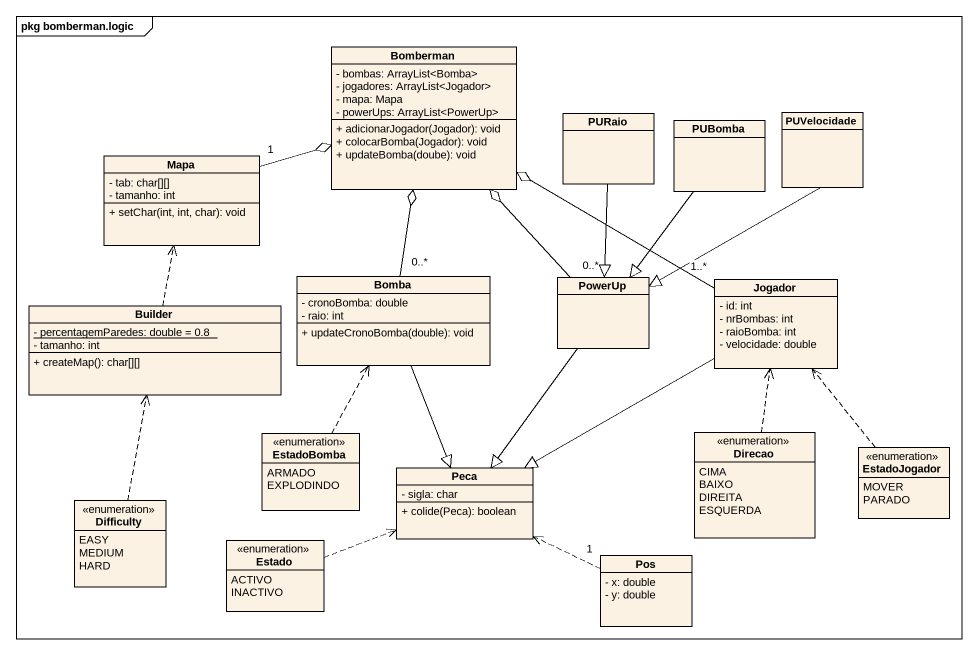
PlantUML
@startuml
mainframe pkg bomberman.logic
hide circle
hide empty members
skinparam classAttributeIconSize 0
class Bomberman {
  - bombas: ArrayList<Bomba>
  - jogadores: ArrayList<Jogador>
  - mapa: Mapa
  - powerUps: ArrayList<PowerUp>
  + adicionarJogador(Jogador): void
  + colocarBomba(Jogador): void
  + updateBomba(doube): void
}
class PURaio
class PUBomba
class PUVelocidade
class Mapa {
  - tab: char[][]
  - tamanho: int
  + setChar(int, int, char): void
}
class Bomba {
  - cronoBomba: double
  - raio: int
  + updateCronoBomba(double): void
}
class PowerUp
class Builder {
  {static} - percentagemParedes: double = 0.8
  - tamanho: int
  + createMap(): char[][]
}
class Jogador {
  - id: int
  - nrBombas: int
  - raioBomba: int
  - velocidade: double
}
enum EstadoBomba {
  ARMADO
  EXPLODINDO
}
enum Direcao {
  CIMA
  BAIXO
  DIREITA
  ESQUERDA
}
enum EstadoJogador {
  MOVER
  PARADO
}
enum Difficulty {
  EASY
  MEDIUM
  HARD
}
class Peca {
  - sigla: char
  + colide(Peca): boolean
}
enum Estado {
  ACTIVO
  INACTIVO
}
class Pos {
  - x: double
  - y: double
}
PURaio --|> PowerUp
PUBomba --|> PowerUp
PUVelocidade --|> PowerUp
Mapa "1" -right-o Bomberman
Bomba "0..*" -up-o Bomberman
Bomba --|> Peca
PowerUp "0..*" -up-o Bomberman
PowerUp --|> Peca
Builder .up.> Mapa
Jogador "1..*" -left-o Bomberman
Jogador -left-|> Peca
EstadoBomba .up.> Bomba
Direcao .up.> Jogador
EstadoJogador .up.> Jogador
Difficulty .up.> Builder
Estado .right.> Peca
Pos "1" .left.> Peca
@enduml
